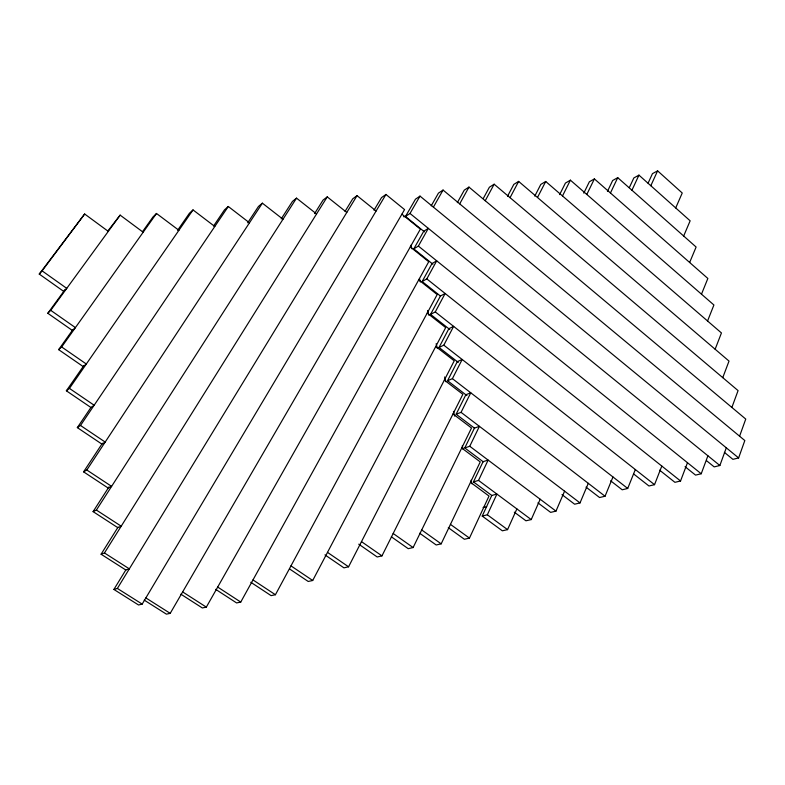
<?xml version="1.0" encoding="UTF-8"?>
<svg xmlns="http://www.w3.org/2000/svg" width="785" height="785" viewBox="0 0 785 785"><rect width="100%" height="100%" fill="white"/><g stroke="black" fill="none" stroke-linecap="round" stroke-linejoin="round"><path stroke-width="1.18" d="M724.369 452.356L732.896 459.343L738.616 457.94L744.818 440.542L443.054 190.058L438.442 193.13L431.21 205.866M739.588 436.195L745.75 419.072L468.969 187.095L464.278 190.127L457.331 202.667M706.578 460.726L714.173 466.889L719.865 465.515L726.311 447.823M731.875 407.444L738.077 390.606L494.158 184.21L489.398 187.213L483.266 198.526M685.05 466.683L695.559 475.111L701.221 473.767L707.903 455.781M659.596 470.156L674.914 482.324L680.546 480.989L687.483 462.708M722.759 377.644L729.02 361.09L518.649 181.404L513.812 184.387L507.522 196.26M715.135 349.237L721.444 332.958L545.712 181.482L540.806 184.416L534.781 196.122M633.564 473.895L648.959 485.993L654.533 484.669L661.804 466.074M707.56 320.996L713.908 304.992L570.401 180.167L565.426 183.082L559.636 194.601M610.632 480.793L622.201 489.791L627.715 488.456L635.33 469.538M701.486 294.189L707.854 278.459L594.392 178.901L589.368 181.777L583.804 193.13M586.022 487.112L599.583 497.533L605.049 496.228L612.967 476.976M689.652 262.484L696.109 247.03L617.736 177.665L612.663 180.501L607.453 191.412M561.991 494.619L574.62 504.206L580.017 502.92L588.289 483.315M683.666 236.02L690.143 220.82L638.951 175.133L633.838 177.95L629.325 187.625M537.951 502.861L550.638 512.379L555.976 511.123L564.582 491.165M675.708 207.937L682.234 193.012L657.604 170.845L652.453 173.652L648.086 183.18M514.293 512.154L525.95 520.798L531.229 519.582L540.188 499.25M482.216 516.069L487.338 514.783L496.905 494.079L491.773 495.463L482.216 516.069L502.351 530.807L507.561 529.63L516.873 508.915M650.824 185.721L657.604 170.845M448.294 527.677L464.367 539.256L469.459 538.098L489.016 496.051L470.5 482.333M631.935 190.235L638.951 175.133M473.463 481.892L478.516 480.41L488.133 460.088L483.069 461.678L473.463 481.892L491.93 495.58M610.445 192.992L617.736 177.665M419.71 533.26L436.195 544.976L441.18 543.848L480.234 461.904L461.717 448.029M464.769 447.941L469.754 446.263L479.419 426.334L474.425 428.119L464.769 447.941L483.315 461.855M391.362 536.803L408.229 548.676L413.116 547.547L471.51 427.992L453.004 413.96M586.807 194.444L594.392 178.901M456.134 414.225L461.05 412.351L470.764 392.794L465.839 394.767L456.134 414.225L474.582 428.237M358.755 544.172L377.192 556.977L381.961 555.878L462.846 394.305L444.349 380.107M562.502 195.946L570.401 180.167M447.558 380.715L452.405 378.655L462.169 359.481L457.312 361.64L447.558 380.715L466.918 395.601M537.49 197.496L545.712 181.482M324.961 554.877L343.938 567.849L348.569 566.799L454.23 360.835L435.744 346.479M439.031 347.441L443.81 345.174L453.622 326.383L448.834 328.729L439.031 347.441L458.312 362.425M289.547 568.939L308.22 581.469L312.705 580.498L445.684 327.59L427.207 313.078M510.064 197.663L518.649 181.404M430.563 314.373L435.283 311.92L445.144 293.492L440.414 296.033L430.563 314.373L449.805 329.494M250.807 582.264L271.09 595.629L275.417 594.736L437.186 294.561L418.719 279.892M485.238 200.725L494.158 184.21M422.153 281.521L432.044 263.544L436.705 260.826L426.804 278.891L422.153 281.521L440.336 295.974M215.659 589.329L236.589 602.929L240.75 602.075L428.738 261.739L410.28 246.932M459.696 203.874L468.969 187.095M413.793 248.884L418.376 246.068L428.335 228.366L423.733 231.261L413.793 248.884L432.898 264.221M180.854 594.176L202.344 607.963L206.327 607.129L420.358 229.142L401.91 214.177M433.399 207.122L443.054 190.058M424.479 231.869L405.492 216.464L410.005 213.461L420.004 196.113L738.616 457.94M405.492 216.464L415.471 199.184L420.004 196.113M144.224 600.123L166.41 614.155L170.208 613.35L404.569 209.595L385.955 194.454L381.539 197.594L374.003 210.233M126.032 569.606L113.894 589.447L138.552 604.99L142.183 604.107L385.955 194.454M113.894 589.447L117.377 588.446L357.047 195.651L376.113 211.008M345.066 211.361L352.73 198.821L357.047 195.651M104.464 552.964L129.329 568.86L125.796 569.988L101.079 554.22L104.464 552.964L327.247 196.878L346.784 212.46M101.079 554.22L118.005 527.216M314.589 213.589L323.057 200.096L327.247 196.878M93.091 511.624L96.398 510.064L121.204 526.195L117.75 527.628L93.091 511.624L108.987 486.886M281.197 218.917L292.462 201.402L296.534 198.144L316.561 213.952M96.398 510.064L296.534 198.144M83.583 471.844L86.811 469.999L111.598 486.376L108.222 488.084L83.583 471.844L102.413 443.26M247.697 222.793L258.461 206.465L262.386 203.178L282.992 219.241M86.811 469.999L262.386 203.178M77.332 427.619L80.492 425.47L105.19 442.073L101.873 444.084L77.332 427.619L91.021 407.356M213.569 226.021L224.52 209.811L228.298 206.494L249.473 222.803M80.492 425.47L228.298 206.494M66.362 390.802L69.433 388.398L94.151 405.227L90.923 407.493L66.362 390.802L83.74 365.731M177.587 230.329L189.411 213.275L193.022 209.919L214.796 226.492M69.433 388.398L193.022 209.919M61.662 346.96L86.321 364.014L83.161 366.556L58.649 349.649L61.662 346.96L156.5 213.471L178.911 230.309M58.649 349.649L72.848 329.68M142.419 231.83L153.065 216.856L156.5 213.471M47.806 313.274L50.731 310.34L75.409 327.61L72.328 330.406L47.806 313.274L65.076 289.596M107.535 231.389L120.144 215.129L143.174 232.232M50.731 310.34L120.144 215.129M39.25 274.073L42.105 270.874L66.754 288.36L63.742 291.421L39.25 274.073L84.652 214.001L108.291 231.379M42.105 270.874L84.652 214.001M483.089 507.502L486.641 506.59M403.647 216.738L406.08 216.513M117.377 588.446L142.183 604.107M145.863 597.915L170.208 613.35M182.65 591.91L206.327 607.129M217.69 587.062L240.75 602.075M252.986 579.929L275.417 594.736M290.97 565.877L312.705 580.498M327.492 552.375L348.569 566.799M361.483 541.63L381.961 555.878M393.177 533.486L413.116 547.547M421.702 529.953L441.18 543.848M450.453 524.38L469.459 538.098M487.338 514.783L507.561 529.63M478.516 480.41L531.229 519.582M469.754 446.263L555.976 511.123M461.05 412.351L580.017 502.92M452.405 378.655L605.049 496.228M443.81 345.174L627.715 488.456M435.283 311.92L654.533 484.669M426.804 278.891L680.546 480.989M418.376 246.068L701.221 473.767M410.005 213.461L719.865 465.515M410.938 245.224L411.85 248.776M419.435 278.449L420.348 282.011M427.639 310.497L428.855 315.246M436.146 343.732L437.363 348.481M444.644 376.967L445.86 381.716M453.455 411.379L454.672 416.128M462.267 445.801L463.179 449.363M471.069 480.224L471.981 483.786"/></g></svg>
